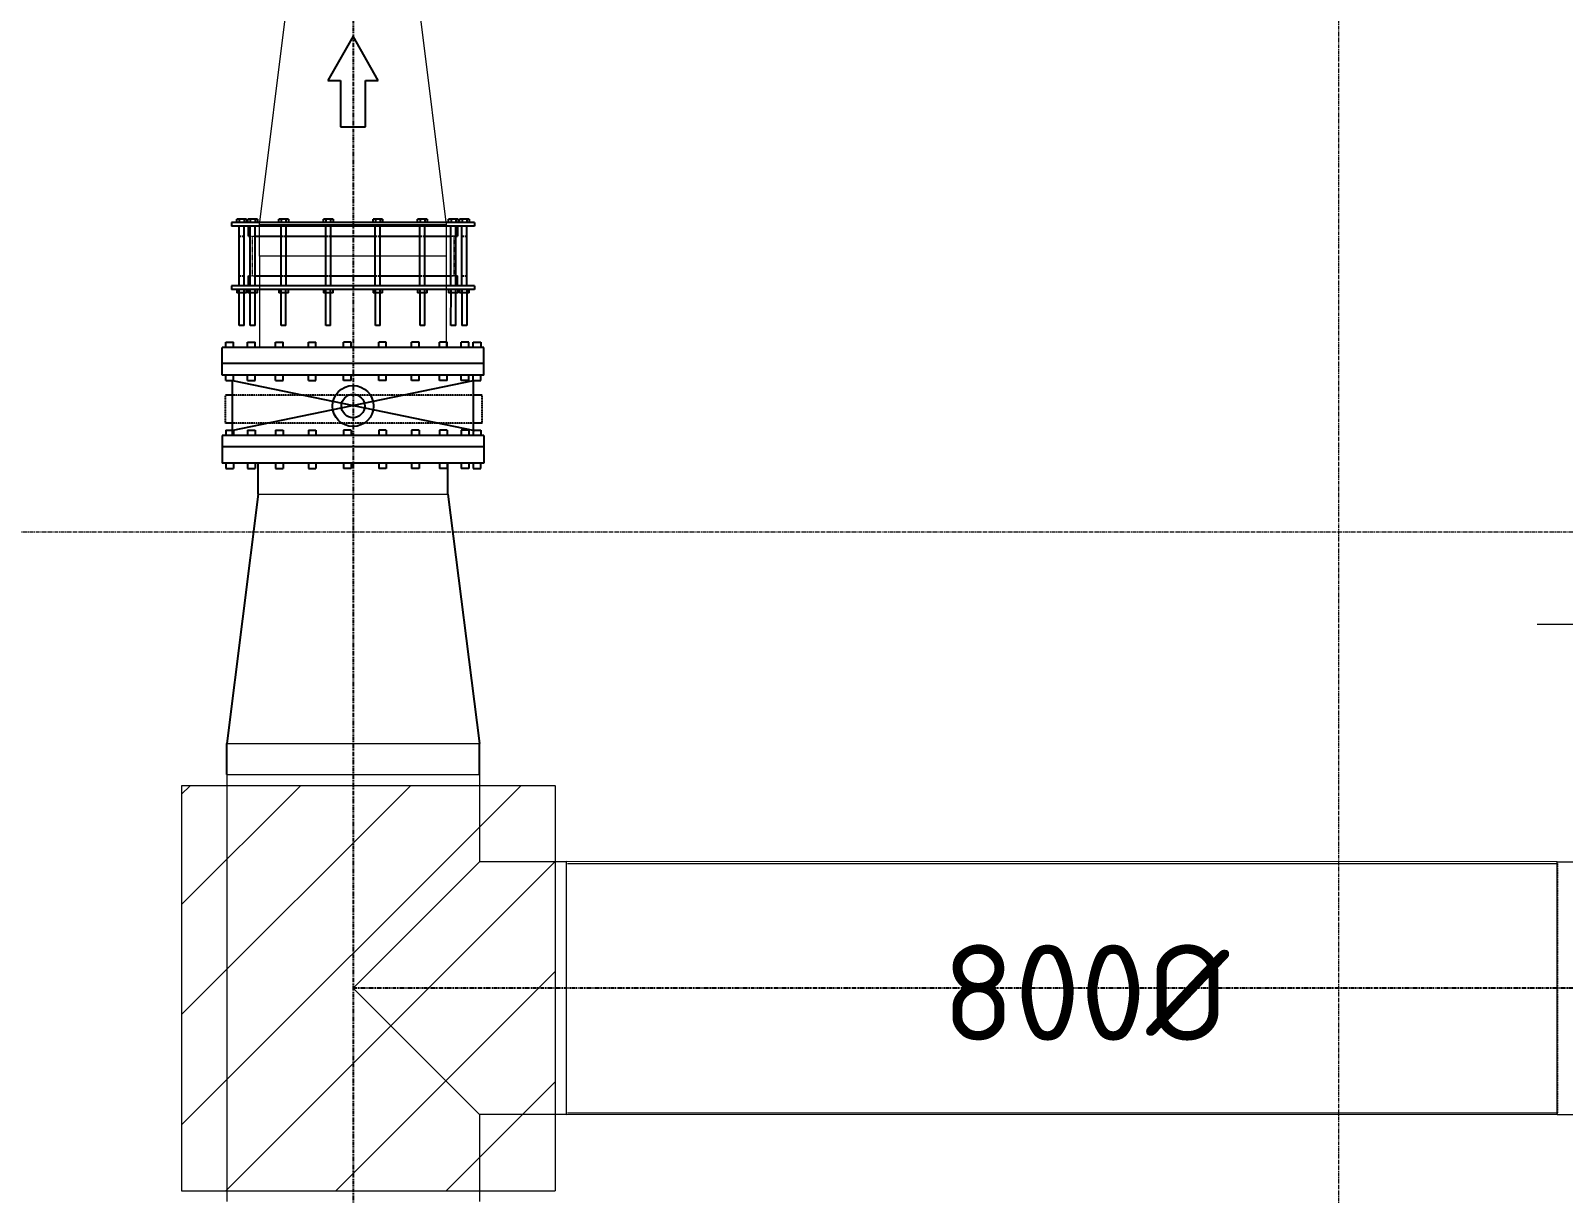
# Model space of a CAD drawing. Header units: inches. Extents: x 0 to 235202, y 0 to 361577.
# Drawn here: x 177803 to 182721, y 125070 to 128801 of the extents above; entities that cross this region are included whole.
import ezdxf
from ezdxf.enums import TextEntityAlignment as Align

# ---------------------------------------------------------------- set-up
doc = ezdxf.new("R2010")
doc.units = ezdxf.units.IN
doc.header["$MEASUREMENT"] = 0
for name, pattern in [('CENTER', [2, 1.25, -0.25, 0.25, -0.25]), ('HIDDEN', [0.375, 0.25, -0.125]), ('PHANTOM2', [1.25, 0.625, -0.125, 0.125, -0.125, 0.125, -0.125])]:
    doc.linetypes.add(name, pattern=pattern)
for name, color, linetype, lineweight in [('.5', 8, 'Continuous', 0), ('DIM', 251, 'Continuous', 0), ('hid', 8, 'HIDDEN', 0), ('PLC WIRE', 7, 'Continuous', 0)]:
    doc.layers.add(name, color=color, linetype=linetype, lineweight=lineweight)
for name, color, linetype in [('2', 2, 'HIDDEN'), ('GRID_TXT45', 4, 'Continuous'), ('M-X-BKGD', 8, 'Continuous'), ('sleeve type coupling', 1, 'Continuous'), ('steel reducer', 2, 'Continuous'), ('text', 3, 'Continuous'), ('WINDOW ELEV', 3, 'Continuous')]:
    doc.layers.add(name, color=color, linetype=linetype)
doc.styles.add('ISO', font='isocpeur.ttf')
doc.styles.add('SIMPLEX', font='simplex.shx')

# ---------------------------------------------------------------- blocks, each defined once
blk = doc.blocks.new('FLOOR PLAN REV 2')
at = {"layer": '.5', "color": 8, "linetype": 'CENTER', "ltscale": 10}
for p, q in [((107526.8, 216570.9), (107526.8, 247856.1)), ((118917.3, 227018.5), (54403.1, 227018.5))]:
    blk.add_line(p, q, dxfattribs=at)
at = {"color": 8, "linetype": 'PHANTOM2', "ltscale": 20}
for p, q in [((104363.1, 246037.7), (104363.1, 222993.1)), ((112951.8, 225555.2), (104363.1, 225555.2))]:
    blk.add_line(p, q, dxfattribs=at)
at = {"color": 8}
for p, q in [((104363.1, 228609.5), (104282.1, 228467.3)), ((104444.1, 228467.3), (104363.1, 228609.5)), ((104282.1, 228467.3), (104322.6, 228467.3)), ((104322.6, 228467.3), (104322.6, 228318.8)), ((104403.6, 228467.3), (104444.1, 228467.3)), ((104403.6, 228318.8), (104403.6, 228467.3)), ((104322.6, 228318.8), (104403.6, 228318.8)), ((103955.2, 227628.4), (103979.5, 227628.4)), ((103955.2, 227611.2), (103955.2, 227628.4)), ((103979.5, 227611.2), (103979.5, 227628.4)), ((104024.5, 227628.4), (104048.7, 227628.4)), ((104024.5, 227611.2), (104024.5, 227628.4)), ((104048.7, 227611.2), (104048.7, 227628.4)), ((104114.8, 227628.4), (104139, 227628.4)), ((104114.8, 227611.2), (104114.8, 227628.4)), ((104139, 227611.2), (104139, 227628.4)), ((104219.9, 227628.4), (104244.1, 227628.4)), ((104219.9, 227611.2), (104219.9, 227628.4)), ((104244.1, 227611.2), (104244.1, 227628.4)), ((104332.7, 227611.2), (104332.7, 227628.4)), ((104357, 227628.4), (104332.7, 227628.4)), ((104357, 227611.2), (104357, 227628.4)), ((104445.5, 227611.2), (104445.5, 227628.4)), ((104469.8, 227628.4), (104445.5, 227628.4)), ((104469.8, 227611.2), (104469.8, 227628.4)), ((104550.7, 227611.2), (104550.7, 227628.4)), ((104574.9, 227628.4), (104550.7, 227628.4)), ((104574.9, 227611.2), (104574.9, 227628.4)), ((104641, 227611.2), (104641, 227628.4)), ((104665.2, 227628.4), (104641, 227628.4)), ((104665.2, 227611.2), (104665.2, 227628.4)), ((104710.2, 227611.2), (104710.2, 227628.4)), ((104734.5, 227628.4), (104710.2, 227628.4)), ((104734.5, 227611.2), (104734.5, 227628.4)), ((104748.5, 227611.2), (104748.5, 227628.4)), ((104748.5, 227628.4), (104772.7, 227628.4)), ((104772.7, 227628.4), (104772.7, 227611.2)), ((104783.1, 227611.2), (103943.1, 227611.2)), ((103943.1, 227522.5), (103943.1, 227611.2)), ((104783.1, 227522.5), (104783.1, 227611.2)), ((104783.1, 227559.2), (103943.1, 227559.2)), ((104783.1, 227522.5), (103943.1, 227522.5)), ((103955.2, 227505.3), (103955.2, 227522.5)), ((103979.5, 227505.3), (103979.5, 227522.5)), ((104024.5, 227505.3), (104024.5, 227522.5)), ((104048.7, 227505.3), (104048.7, 227522.5)), ((104114.8, 227505.3), (104114.8, 227522.5)), ((104139, 227505.3), (104139, 227522.5)), ((104219.9, 227505.3), (104219.9, 227522.5)), ((104244.1, 227505.3), (104244.1, 227522.5)), ((104332.7, 227505.3), (104332.7, 227522.5)), ((104357, 227505.3), (104357, 227522.5)), ((104445.5, 227505.3), (104445.5, 227522.5)), ((104469.8, 227505.3), (104469.8, 227522.5)), ((104550.7, 227505.3), (104550.7, 227522.5)), ((104574.9, 227505.3), (104574.9, 227522.5)), ((104641, 227505.3), (104641, 227522.5)), ((104665.2, 227505.3), (104665.2, 227522.5)), ((104710.2, 227505.3), (104710.2, 227522.5)), ((104734.5, 227505.3), (104734.5, 227522.5)), ((104748.5, 227505.3), (104748.5, 227522.5)), ((104772.7, 227505.3), (104772.7, 227522.5)), ((103955.2, 227505.3), (103979.5, 227505.3)), ((103973.5, 227344.5), (104749.3, 227505.3)), ((103976.8, 227505.3), (104752.7, 227344.5)), ((103976.8, 227327.3), (103976.8, 227505.3)), ((104024.5, 227505.3), (104048.7, 227505.3)), ((104114.8, 227505.3), (104139, 227505.3)), ((104219.9, 227505.3), (104244.1, 227505.3)), ((104357, 227505.3), (104332.7, 227505.3)), ((104469.8, 227505.3), (104445.5, 227505.3)), ((104574.9, 227505.3), (104550.7, 227505.3)), ((104665.2, 227505.3), (104641, 227505.3)), ((104734.5, 227505.3), (104710.2, 227505.3)), ((104748.5, 227505.3), (104772.7, 227505.3)), ((104749.3, 227327.3), (104749.3, 227505.3)), ((103976.8, 227458.1), (103953.7, 227458.1)), ((104777, 227458.1), (104749.3, 227458.1)), ((103943.1, 227328.2), (103943.1, 227240.2)), ((104783.1, 227328.2), (103943.1, 227328.2)), ((103976.8, 227367.8), (103953.7, 227367.8)), ((103955.2, 227345.4), (103979.5, 227345.4)), ((103955.2, 227345.4), (103955.2, 227328.2)), ((103979.5, 227345.4), (103979.5, 227328.2)), ((104024.5, 227345.4), (104048.7, 227345.4)), ((104024.5, 227345.4), (104024.5, 227328.2)), ((104048.7, 227345.4), (104048.7, 227328.2)), ((104114.8, 227345.4), (104139, 227345.4)), ((104114.8, 227345.4), (104114.8, 227328.2)), ((104139, 227345.4), (104139, 227328.2)), ((104219.9, 227345.4), (104244.1, 227345.4)), ((104219.9, 227345.4), (104219.9, 227328.2)), ((104244.1, 227345.4), (104244.1, 227328.2)), ((104332.7, 227345.4), (104332.7, 227328.2)), ((104357, 227345.4), (104332.7, 227345.4)), ((104357, 227345.4), (104357, 227328.2)), ((104445.5, 227345.4), (104445.5, 227328.2)), ((104469.8, 227345.4), (104445.5, 227345.4)), ((104469.8, 227345.4), (104469.8, 227328.2)), ((104550.7, 227345.4), (104550.7, 227328.2)), ((104574.9, 227345.4), (104550.7, 227345.4)), ((104574.9, 227345.4), (104574.9, 227328.2)), ((104641, 227345.4), (104641, 227328.2)), ((104665.2, 227345.4), (104641, 227345.4)), ((104665.2, 227345.4), (104665.2, 227328.2)), ((104710.2, 227345.4), (104710.2, 227328.2)), ((104734.5, 227345.4), (104710.2, 227345.4)), ((104734.5, 227345.4), (104734.5, 227328.2)), ((104748.5, 227345.4), (104748.5, 227328.2)), ((104748.5, 227345.4), (104772.7, 227345.4)), ((104777, 227367.8), (104749.3, 227367.8)), ((104772.7, 227345.4), (104772.7, 227328.2)), ((104783.1, 227328.2), (104783.1, 227240.2)), ((104783.1, 227292.2), (103943.1, 227292.2)), ((104783.1, 227240.2), (103943.1, 227240.2)), ((103955.2, 227240.2), (103955.2, 227222.9)), ((103955.2, 227222.9), (103979.5, 227222.9)), ((103979.5, 227240.2), (103979.5, 227222.9)), ((104024.5, 227240.2), (104024.5, 227222.9)), ((104024.5, 227222.9), (104048.7, 227222.9)), ((104048.7, 227240.2), (104048.7, 227222.9)), ((104114.8, 227240.2), (104114.8, 227222.9)), ((104114.8, 227222.9), (104139, 227222.9)), ((104139, 227240.2), (104139, 227222.9)), ((104219.9, 227240.2), (104219.9, 227222.9)), ((104219.9, 227222.9), (104244.1, 227222.9)), ((104244.1, 227240.2), (104244.1, 227222.9)), ((104332.7, 227240.2), (104332.7, 227222.9)), ((104357, 227222.9), (104332.7, 227222.9)), ((104357, 227240.2), (104357, 227222.9)), ((104445.5, 227240.2), (104445.5, 227222.9)), ((104469.8, 227222.9), (104445.5, 227222.9)), ((104469.8, 227240.2), (104469.8, 227222.9)), ((104550.7, 227240.2), (104550.7, 227222.9)), ((104574.9, 227222.9), (104550.7, 227222.9)), ((104574.9, 227240.2), (104574.9, 227222.9)), ((104641, 227240.2), (104641, 227222.9)), ((104665.2, 227222.9), (104641, 227222.9)), ((104665.2, 227240.2), (104665.2, 227222.9)), ((104710.2, 227240.2), (104710.2, 227222.9)), ((104734.5, 227222.9), (104710.2, 227222.9)), ((104734.5, 227240.2), (104734.5, 227222.9)), ((104748.5, 227240.2), (104748.5, 227222.9)), ((104748.5, 227222.9), (104772.7, 227222.9)), ((104772.7, 227222.9), (104772.7, 227240.2))]:
    blk.add_line(p, q, dxfattribs=at)
at = {"color": 8, "linetype": 'HIDDEN'}
for p, q in [((103953.7, 227367.8), (103953.7, 227458.1)), ((104749.3, 227458.1), (103976.8, 227458.1)), ((104777, 227367.8), (104777, 227458.1)), ((104749.3, 227367.8), (103976.8, 227367.8))]:
    blk.add_line(p, q, dxfattribs=at)
at = {"color": 8}
for radius in [65.7, 37.5]:
    blk.add_circle((104363.1, 227423), radius, dxfattribs=at)
at = {"layer": '2', "color": 8}
blk.add_line((108226.6, 225955.5), (108226.6, 225155.5), dxfattribs=at)
at = {"layer": 'DIM', "color": 8, "linetype": 'Continuous', "ltscale": 10}
for p, q in [((104063.1, 228004.2), (104163.1, 228804.2)), ((104663.1, 228004.2), (104563.1, 228804.2)), ((104063.1, 227904.2), (104063.1, 228004.2)), ((104663.1, 228004.2), (104063.1, 228004.2)), ((104663.1, 227904.2), (104663.1, 228004.2)), ((104663.1, 227904.2), (104063.1, 227904.2))]:
    blk.add_line(p, q, dxfattribs=at)
at = {"layer": 'DIM', "color": 8}
for p, q in [((104063.1, 227904.2), (104063.1, 227611.2)), ((104663.1, 227611.2), (104663.1, 227904.2)), ((104058.3, 227140.2), (104667.8, 227140.2)), ((103957.7, 226340.2), (104768.5, 226340.2)), ((103957.7, 226240.2), (104768.5, 226240.2)), ((103957.7, 226240.2), (104768.5, 226240.2)), ((103957.7, 226240.2), (103957.7, 224870.2)), ((104768.5, 226240.2), (104768.5, 225960.5)), ((104363.1, 225555.2), (104768.5, 225960.5)), ((105048.1, 225960.5), (104768.5, 225960.5)), ((105048.1, 225149.9), (105048.1, 225961.3)), ((108226.6, 225960.9), (105048.1, 225961.3)), ((105051.6, 225955.5), (108226.9, 225955.5)), ((108226.6, 225150.1), (108226.6, 225960.9)), ((108226.6, 225960.9), (108561.8, 225960.9)), ((104363.1, 225555.2), (104768.5, 225149.9)), ((105048.1, 225149.9), (104768.5, 225149.9)), ((104768.5, 225149.9), (104768.5, 224870.2)), ((108226.6, 225149.4), (105048.1, 225149)), ((105051.5, 225155.5), (108226.9, 225155.5)), ((108226.6, 225150.1), (109506.6, 225150.1))]:
    blk.add_line(p, q, dxfattribs=at)
at = {"layer": 'DIM', "color": 8, "linetype": 'Continuous'}
for p, q in [((108444, 226721.9), (108162.9, 226721.9)), ((103813.1, 225470.1), (104547.8, 226204.7)), ((103813.1, 225116.5), (104901.3, 226204.7)), ((103813.2, 226177.2), (103840.7, 226204.7)), ((103813.2, 225823.7), (104194.2, 226204.7)), ((103954.9, 224904.7), (105013.1, 225962.9)), ((104308.4, 224904.7), (105013.1, 225609.4)), ((104662, 224904.7), (105013.1, 225255.9))]:
    blk.add_line(p, q, dxfattribs=at)
at = {"layer": 'DIM', "color": 8, "linetype": 'HIDDEN', "ltscale": 7}
for p, q in [((103813.2, 226204.7), (103813.1, 224904.7)), ((105013, 226204.7), (103813.2, 226204.7)), ((105013.2, 224904.7), (105013, 226204.7)), ((103813.1, 224904.7), (105013.2, 224904.7))]:
    blk.add_line(p, q, dxfattribs=at)
at = {"layer": 'hid', "color": 8, "ltscale": 0.1}
for p, q in [((104033, 227967.9), (104049, 227967.9)), ((104033, 227967.9), (104049, 227967.9)), ((104039.3, 227967.9), (104039.3, 227840.5)), ((104677.2, 227967.9), (104693.2, 227967.9)), ((104693.2, 227967.9), (104677.2, 227967.9)), ((104686.8, 227967.9), (104686.8, 227840.5)), ((104033, 227840.5), (104049, 227840.5)), ((104033, 227840.5), (104049, 227840.5)), ((104677.2, 227840.5), (104693.2, 227840.5)), ((104693.2, 227840.5), (104677.2, 227840.5))]:
    blk.add_line(p, q, dxfattribs=at)
at = {"layer": 'PLC WIRE', "color": 8, "ltscale": 2000}
blk.add_line((108226.9, 225155.5), (108228.7, 225155.5), dxfattribs=at)
at = {"layer": 'sleeve type coupling', "color": 8}
for p, q in [((103973.1, 228011.9), (103973.1, 227999.9)), ((104753.1, 228011.9), (103973.1, 228011.9)), ((103990.1, 228011.9), (103990.1, 228022.2)), ((104021, 228022.2), (103990.1, 228022.2)), ((103997.9, 228022.2), (103997.9, 228011.9)), ((104013.3, 228022.2), (104013.3, 228011.9)), ((104021, 228022.2), (104021, 228011.9)), ((104025.5, 228011.9), (104025.5, 228022.2)), ((104056.4, 228022.2), (104025.5, 228022.2)), ((104033.3, 228022.2), (104033.3, 228011.9)), ((104048.7, 228022.2), (104048.7, 228011.9)), ((104056.4, 228022.2), (104056.4, 228011.9)), ((104124.7, 228011.9), (104124.7, 228022.2)), ((104155.6, 228022.2), (104124.7, 228022.2)), ((104132.5, 228022.2), (104132.5, 228011.9)), ((104147.9, 228022.2), (104147.9, 228011.9)), ((104155.6, 228022.2), (104155.6, 228011.9)), ((104268.1, 228011.9), (104268.1, 228022.2)), ((104298.9, 228022.2), (104268.1, 228022.2)), ((104275.8, 228022.2), (104275.8, 228011.9)), ((104291.2, 228022.2), (104291.2, 228011.9)), ((104298.9, 228022.2), (104298.9, 228011.9)), ((104427.2, 228011.9), (104427.2, 228022.2)), ((104458.1, 228022.2), (104427.2, 228022.2)), ((104434.9, 228022.2), (104434.9, 228011.9)), ((104450.3, 228022.2), (104450.3, 228011.9)), ((104458.1, 228022.2), (104458.1, 228011.9)), ((104601.4, 228022.2), (104570.5, 228022.2)), ((104570.5, 228011.9), (104570.5, 228022.2)), ((104578.3, 228022.2), (104578.3, 228011.9)), ((104593.7, 228022.2), (104593.7, 228011.9)), ((104601.4, 228022.2), (104601.4, 228011.9)), ((104669.7, 228011.9), (104669.7, 228022.2)), ((104700.6, 228022.2), (104669.7, 228022.2)), ((104677.5, 228022.2), (104677.5, 228011.9)), ((104692.9, 228022.2), (104692.9, 228011.9)), ((104700.6, 228022.2), (104700.6, 228011.9)), ((104705.1, 228011.9), (104705.1, 228022.2)), ((104736, 228022.2), (104705.1, 228022.2)), ((104712.9, 228022.2), (104712.9, 228011.9)), ((104728.3, 228022.2), (104728.3, 228011.9)), ((104736, 228022.2), (104736, 228011.9)), ((104753.1, 228011.9), (104753.1, 227999.9)), ((104753.1, 227999.9), (103973.1, 227999.9)), ((103997.6, 227808.5), (103997.6, 227999.9)), ((104013.6, 227808.5), (104013.6, 227999.9)), ((104027.3, 227967.9), (104027.3, 227999.9)), ((104027.3, 227967.9), (104033, 227967.9)), ((104033, 227808.5), (104033, 227999.9)), ((104049, 227808.5), (104049, 227999.9)), ((104049, 227967.9), (104132.2, 227967.9)), ((104132.2, 227808.5), (104132.2, 227999.9)), ((104148.2, 227808.5), (104148.2, 227999.9)), ((104148.2, 227967.9), (104275.5, 227967.9)), ((104275.5, 227808.5), (104275.5, 227999.9)), ((104291.5, 227808.5), (104291.5, 227999.9)), ((104291.5, 227967.9), (104434.6, 227967.9)), ((104434.6, 227808.5), (104434.6, 227999.9)), ((104450.6, 227808.5), (104450.6, 227999.9)), ((104450.6, 227967.9), (104578, 227967.9)), ((104578, 227808.5), (104578, 227999.9)), ((104594, 227808.5), (104594, 227999.9)), ((104594, 227967.9), (104677.2, 227967.9)), ((104677.2, 227808.5), (104677.2, 227999.9)), ((104693.2, 227808.5), (104693.2, 227999.9)), ((104693.2, 227967.9), (104698.8, 227967.9)), ((104698.8, 227999.9), (104698.8, 227967.9)), ((104712.6, 227808.5), (104712.6, 227999.9)), ((104728.6, 227808.5), (104728.6, 227999.9)), ((104027.3, 227840.5), (104033, 227840.5)), ((104027.3, 227808.5), (104027.3, 227840.5)), ((104049, 227840.5), (104132.2, 227840.5)), ((104148.2, 227840.5), (104275.5, 227840.5)), ((104291.5, 227840.5), (104434.6, 227840.5)), ((104450.6, 227840.5), (104578, 227840.5)), ((104594, 227840.5), (104677.2, 227840.5)), ((104693.2, 227840.5), (104698.8, 227840.5)), ((104698.8, 227808.5), (104698.8, 227840.5)), ((103973.1, 227808.5), (103973.1, 227796.5)), ((104753.1, 227808.5), (103973.1, 227808.5)), ((104753.1, 227796.5), (103973.1, 227796.5)), ((103990.1, 227796.5), (103990.1, 227786.2)), ((104021, 227786.2), (103990.1, 227786.2)), ((103997.8, 227681.9), (103997.9, 227796.5)), ((104013.3, 227681.9), (104013.3, 227796.5)), ((104021, 227786.2), (104021, 227796.5)), ((104025.5, 227796.5), (104025.5, 227786.2)), ((104056.4, 227786.2), (104025.5, 227786.2)), ((104033.3, 227808.5), (104027.3, 227808.5)), ((104033.3, 227681.9), (104033.3, 227796.5)), ((104048.7, 227681.9), (104048.7, 227796.5)), ((104056.4, 227786.2), (104056.4, 227796.5)), ((104124.7, 227796.5), (104124.7, 227786.2)), ((104155.6, 227786.2), (104124.7, 227786.2)), ((104132.4, 227681.9), (104132.5, 227796.5)), ((104147.9, 227681.9), (104147.9, 227796.5)), ((104155.6, 227786.2), (104155.6, 227796.5)), ((104268.1, 227796.5), (104268.1, 227786.2)), ((104298.9, 227786.2), (104268.1, 227786.2)), ((104275.8, 227681.9), (104275.8, 227796.5)), ((104291.2, 227681.9), (104291.2, 227796.5)), ((104298.9, 227786.2), (104298.9, 227796.5)), ((104427.2, 227796.5), (104427.2, 227786.2)), ((104458.1, 227786.2), (104427.2, 227786.2)), ((104434.9, 227681.9), (104434.9, 227796.5)), ((104450.3, 227681.9), (104450.3, 227796.5)), ((104458.1, 227786.2), (104458.1, 227796.5)), ((104570.5, 227796.5), (104570.5, 227786.2)), ((104601.4, 227786.2), (104570.5, 227786.2)), ((104578.2, 227681.9), (104578.3, 227796.5)), ((104593.7, 227681.9), (104593.7, 227796.5)), ((104601.4, 227786.2), (104601.4, 227796.5)), ((104669.7, 227796.5), (104669.7, 227786.2)), ((104700.6, 227786.2), (104669.7, 227786.2)), ((104677.4, 227681.9), (104677.5, 227796.5)), ((104692.9, 227681.9), (104692.9, 227796.5)), ((104700.6, 227786.2), (104700.6, 227796.5)), ((104705.1, 227796.5), (104705.1, 227786.2)), ((104736, 227786.2), (104705.1, 227786.2)), ((104712.6, 227796.5), (104712.6, 227681.9)), ((104728.6, 227796.5), (104728.6, 227681.9)), ((104736, 227786.2), (104736, 227796.5)), ((104753.1, 227808.5), (104753.1, 227796.5)), ((104013.3, 227681.9), (103997.8, 227681.9)), ((104048.7, 227681.9), (104033.3, 227681.9)), ((104147.9, 227681.9), (104132.4, 227681.9)), ((104291.2, 227681.9), (104275.8, 227681.9)), ((104450.3, 227681.9), (104434.9, 227681.9)), ((104593.7, 227681.9), (104578.2, 227681.9)), ((104692.9, 227681.9), (104677.4, 227681.9)), ((104728.6, 227681.9), (104712.6, 227681.9))]:
    blk.add_line(p, q, dxfattribs=at)
at = {"layer": 'sleeve type coupling', "color": 8, "linetype": 'HIDDEN', "ltscale": 25}
for p, q in [((103997.6, 227967.9), (104013.6, 227967.9)), ((104132.2, 227967.9), (104148.2, 227967.9)), ((104275.5, 227967.9), (104291.5, 227967.9)), ((104434.6, 227967.9), (104450.6, 227967.9)), ((104578, 227967.9), (104594, 227967.9)), ((104712.6, 227967.9), (104728.6, 227967.9)), ((103997.6, 227840.5), (104013.6, 227840.5)), ((104132.2, 227840.5), (104148.2, 227840.5)), ((104275.5, 227840.5), (104291.5, 227840.5)), ((104434.6, 227840.5), (104450.6, 227840.5)), ((104578, 227840.5), (104594, 227840.5)), ((104712.6, 227840.5), (104728.6, 227840.5))]:
    blk.add_line(p, q, dxfattribs=at)
at = {"layer": 'steel reducer', "color": 8}
for p, q in [((104058.3, 227140.2), (104058.3, 227240.2)), ((104667.8, 227140.2), (104667.8, 227240.2)), ((104058.3, 227140.2), (103957.7, 226340.2)), ((104667.8, 227140.2), (104768.5, 226340.2)), ((103957.7, 226240.2), (103957.7, 226340.2)), ((104768.5, 226240.2), (104768.5, 226340.2))]:
    blk.add_line(p, q, dxfattribs=at)
at = {"layer": 'GRID_TXT45', "color": 8, "style": 'SIMPLEX'}
for p in [(53803.1, 233267.6), (53803.1, 227018.5), (53803.1, 220768)]:
    blk.add_attdef('GRD_TXT', text='', height=450, rotation=180, dxfattribs=at).set_placement(p, align=Align.MIDDLE_CENTER)
at = {"layer": 'text', "color": 8, "style": 'ISO'}
blk.add_text('800%%C', height=307.62, dxfattribs=at).set_placement((106254.1, 225387))
blk = doc.blocks.new('PLAN REV 1')
at = {"layer": 'WINDOW ELEV', "color": 1}
blk.add_blockref('FLOOR PLAN REV 2', (115854.5, -22751.9), dxfattribs=at)

msp = doc.modelspace()

# ---------------------------------------------------------------- block references
at = {"layer": 'M-X-BKGD', "color": 8}
msp.add_blockref('PLAN REV 1', (-41380, -77074.9), dxfattribs=at)

doc.saveas('drawing.dxf')
